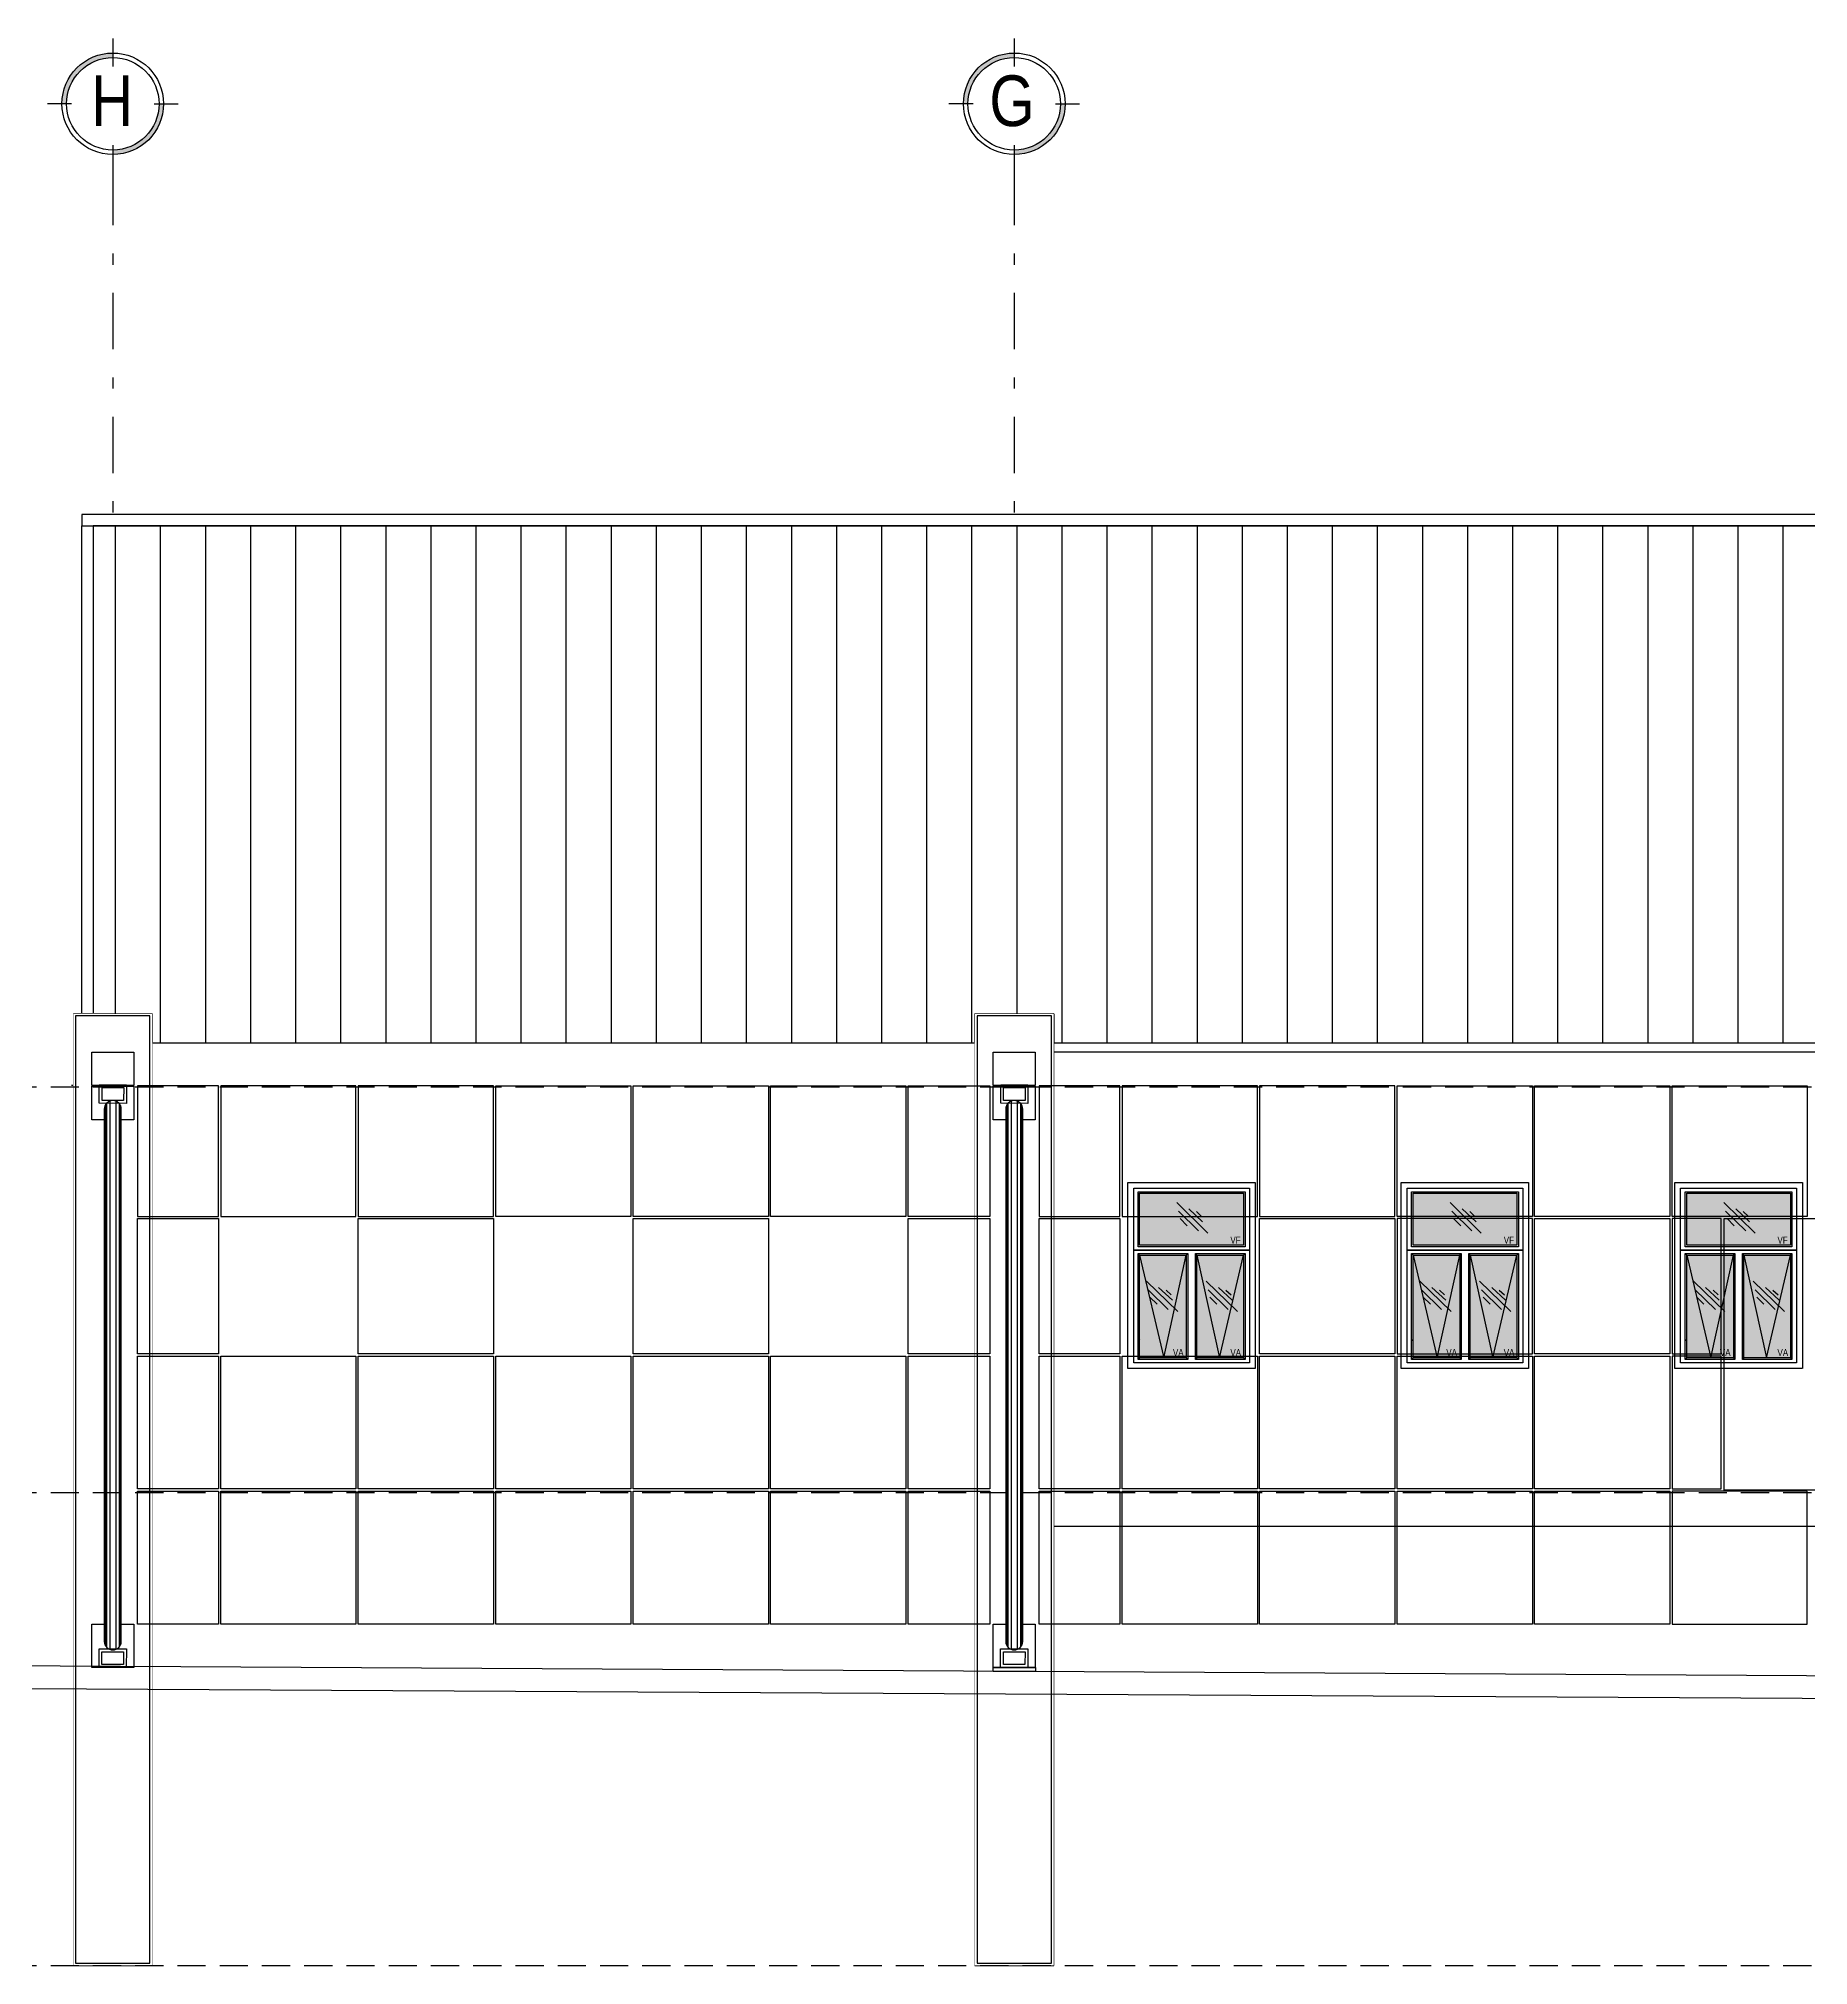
# Model space of a CAD drawing. Extents: x -133 to 84, y -2 to 88.
# Drawn here: x -109.75 to -94.04, y 0 to 17.11 of the extents above; entities that cross this region are included whole.
import ezdxf

# ---------------------------------------------------------------- set-up
doc = ezdxf.new("R2010")
doc.units = 0
doc.header["$MEASUREMENT"] = 0
doc.set_wipeout_variables(frame=1)
for name, pattern in [('RHCG02-4502(DOS ARA)AR-FA-002-08$0$CENTER', [2, 1.25, -0.25, 0.25, -0.25]), ('RHCG02-4502(DOS ARA)AR-FA-002-08$0$DASHDOT', [1, 0.5, -0.25, 0, -0.25]), ('RHCG02-4502(DOS ARA)AR-FA-002-08$0$HIDDEN', [0.375, 0.25, -0.125])]:
    doc.linetypes.add(name, pattern=pattern)
for name, color, linetype in [('arq-paredes', 4, 'Continuous'), ('arq-text-detalle de fachada', 1, 'Continuous'), ('arq-ventanas', 1, 'Continuous'), ('Cotas', 1, 'Continuous'), ('DISEÑO', 2, 'Continuous'), ('luminarias', 3, 'Continuous'), ('RHCG02-4502(DOS ARA)AR-FA-002-08$0$06', 6, 'Continuous'), ('RHCG02-4502(DOS ARA)AR-FA-002-08$0$arq-columnas wp', 1, 'Continuous'), ('RHCG02-4502(DOS ARA)AR-FA-002-08$0$arq-ejes-circulo', 1, 'Continuous'), ('RHCG02-4502(DOS ARA)AR-FA-002-08$0$arq-ejes-principales', 1, 'RHCG02-4502(DOS ARA)AR-FA-002-08$0$DASHDOT'), ('RHCG02-4502(DOS ARA)AR-FA-002-08$0$arq-fachada', 252, 'Continuous'), ('RHCG02-4502(DOS ARA)AR-FA-002-08$0$arq-niveles', 1, 'Continuous'), ('RHCG02-4502(DOS ARA)AR-FA-002-08$0$arq-text-ejes', 2, 'Continuous')]:
    doc.layers.add(name, color=color, linetype=linetype)
doc.styles.add('dape 2', font='ARIALN.TTF')
doc.styles.add('RHCG02-4502(DOS ARA)AR-FA-002-08$0$dape 2', font='ARIALN.TTF', dxfattribs={"height": 0.25})

# ---------------------------------------------------------------- blocks, each defined once
blk = doc.blocks.new('*U29')
at = {"linetype": 'Continuous'}
h = blk.add_hatch(color=251, dxfattribs=at)
h.paths.add_polyline_path([(0.1643, 0.326), (0.1803, 0.326, -0.414214), (0, 0.1457), (0, 0.1617, 0.414214)])
h.paths.add_polyline_path([(-0.1643, 0.326), (-0.1803, 0.326, -0.414214), (0, 0.5063), (0, 0.4903, 0.414214)])
for p, q in [((0, 0.5577), (0, 0.4724)), ((0, 0.5432), (0, 0.4579)), ((-0.1464, 0.326), (-0.2317, 0.326)), ((0.1464, 0.326), (0.2317, 0.326)), ((0, 0.1796), (0, 0.0943))]:
    blk.add_line(p, q, dxfattribs=at)
at = {"linetype": 'RHCG02-4502(DOS ARA)AR-FA-002-08$0$CENTER', "ltscale": 0.7}
blk.add_line((0, 0.1457), (0, 0.1457), dxfattribs=at)
at = {"linetype": 'Continuous'}
for radius in [0.1803, 0.1643]:
    blk.add_circle((0, 0.326), radius, dxfattribs=at)
blk = doc.blocks.new('RHCG02-4502(DOS ARA)AR-FA-002-08$0$bajante norte')
at = {"layer": 'RHCG02-4502(DOS ARA)AR-FA-002-08$0$arq-fachada', "color": 251}
for p, q in [((-0.068, 7.635), (-0.068, 2.846)), ((-0.056, 7.654), (-0.056, 2.827)), ((-0.027, 7.674), (-0.027, 2.807)), ((0.027, 7.674), (0.027, 2.807)), ((0.056, 7.654), (0.056, 2.827)), ((0.068, 7.635), (0.068, 2.846))]:
    blk.add_line(p, q, dxfattribs=at)
at = {"layer": 'RHCG02-4502(DOS ARA)AR-FA-002-08$0$arq-fachada', "color": 3}
blk.add_lwpolyline([(-0.187, 8.11), (0.187, 8.11), (0.187, 7.812), (-0.187, 7.812)], close=True, dxfattribs=at)
at = {"layer": 'RHCG02-4502(DOS ARA)AR-FA-002-08$0$arq-fachada', "color": 2}
for points in [[(-0.075, 7.508), (-0.187, 7.508), (-0.187, 7.806), (0.187, 7.806), (0.187, 7.508), (0.075, 7.508)], [(0.075, 3.031), (0.187, 3.031), (0.187, 2.646), (-0.187, 2.646), (-0.187, 3.031), (-0.075, 3.031)]]:
    blk.add_lwpolyline(points, dxfattribs=at)
blk.add_lwpolyline([(0.075, 7.604, 1), (-0.075, 7.604), (-0.075, 2.877, 1), (0.075, 2.877)], format="xyb", close=True, dxfattribs=at)

msp = doc.modelspace()

# ---------------------------------------------------------------- linework, layer by layer
at = {"layer": 'RHCG02-4502(DOS ARA)AR-FA-002-08$0$arq-ejes-principales'}
for p, q in [((-109.091, 15.95), (-109.091, 12.883)), ((-101.091, 15.95), (-101.091, 12.883))]:
    msp.add_line(p, q, dxfattribs=at)
at = {"layer": 'RHCG02-4502(DOS ARA)AR-FA-002-08$0$arq-fachada', "color": 1}
msp.add_line((-108.981, 7.812), (-109.457, 7.812), dxfattribs=at)
for points in [[(-92.816, 12.883), (-109.366, 12.883), (-109.366, 12.783), (-92.816, 12.783)], [(-109.366, 12.783), (-109.266, 12.783), (-109.266, 8.45), (-109.366, 8.45)]]:
    msp.add_lwpolyline(points, close=True, dxfattribs=at)

# ---------------------------------------------------------------- block references
at = {"layer": 'RHCG02-4502(DOS ARA)AR-FA-002-08$0$arq-ejes-circulo', "xscale": 2.5, "yscale": 2.5, "zscale": 2.5}
for p in [(-101.091, 15.714), (-109.091, 15.714)]:
    msp.add_blockref('*U29', p, dxfattribs=at)

# ---------------------------------------------------------------- texts
at = {"layer": 'RHCG02-4502(DOS ARA)AR-FA-002-08$0$arq-text-ejes', "char_height": 0.45, "width": 0.35301, "attachment_point": 3, "style": 'RHCG02-4502(DOS ARA)AR-FA-002-08$0$dape 2'}
for s, insert in [('H', (-108.911, 16.781)), ('G', (-100.911, 16.781))]:
    msp.add_mtext(s, dxfattribs=dict(at, insert=insert))

# ---------------------------------------------------------------- wipeouts: each hides what was drawn before it
at = {"color": 4}
for points in [[(-108.891, 8.11), (-101.291, 8.11), (-101.291, 2.611), (-108.891, 2.653)], [(-100.891, 8.11), (-100.891, 2.609), (-93.291, 2.568), (-93.291, 4.219), (-94.791, 4.219), (-94.791, 6.631), (-93.291, 6.631), (-93.291, 8.11)]]:
    msp.add_wipeout(points, dxfattribs=at).dxf.layer = 'RHCG02-4502(DOS ARA)AR-FA-002-08$0$arq-fachada'

# ---------------------------------------------------------------- next in the draw order: hatches: boundary and pattern name
at = {"layer": 'arq-ventanas'}
for points in [[(-99.978, 6.857), (-99.056, 6.857), (-99.056, 6.394), (-99.978, 6.394)], [(-97.552, 6.857), (-96.63, 6.857), (-96.63, 6.394), (-97.552, 6.394)], [(-95.123, 6.857), (-94.202, 6.857), (-94.202, 6.394), (-95.123, 6.394)], [(-99.978, 6.307), (-99.564, 6.307), (-99.564, 5.394), (-99.978, 5.394)], [(-99.47, 6.307), (-99.056, 6.307), (-99.056, 5.394), (-99.47, 5.394)], [(-97.552, 6.307), (-97.138, 6.307), (-97.138, 5.394), (-97.552, 5.394)], [(-97.044, 6.307), (-96.63, 6.307), (-96.63, 5.394), (-97.044, 5.394)], [(-95.123, 6.307), (-94.709, 6.307), (-94.709, 5.394), (-95.123, 5.394)], [(-94.616, 6.307), (-94.202, 6.307), (-94.202, 5.394), (-94.616, 5.394)]]:
    msp.add_hatch(color=254, dxfattribs=at).paths.add_polyline_path(points)

# ---------------------------------------------------------------- next in the draw order: linework, layer by layer
at = {"layer": 'arq-paredes', "color": 1}
for points in [[(-100.031, 6.9), (-99.003, 6.9), (-99.003, 6.35), (-100.031, 6.35)], [(-97.605, 6.9), (-96.577, 6.9), (-96.577, 6.35), (-97.605, 6.35)], [(-95.177, 6.9), (-94.148, 6.9), (-94.148, 6.35), (-95.177, 6.35)], [(-100.031, 6.35), (-99.003, 6.35), (-99.003, 5.35), (-100.031, 5.35)], [(-97.605, 6.35), (-96.577, 6.35), (-96.577, 5.35), (-97.605, 5.35)], [(-95.177, 6.35), (-94.148, 6.35), (-94.148, 5.35), (-95.177, 5.35)]]:
    msp.add_lwpolyline(points, close=True, dxfattribs=at)
at = {"layer": 'arq-ventanas'}
for p, q in [((-99.372, 6.503), (-99.649, 6.773)), ((-99.455, 6.522), (-99.634, 6.697)), ((-99.541, 6.718), (-99.419, 6.603)), ((-99.475, 6.694), (-99.429, 6.651)), ((-96.946, 6.503), (-97.223, 6.773)), ((-97.029, 6.522), (-97.208, 6.697)), ((-97.115, 6.718), (-96.993, 6.603)), ((-97.049, 6.694), (-97.003, 6.651)), ((-94.517, 6.503), (-94.795, 6.773)), ((-94.6, 6.522), (-94.779, 6.697)), ((-94.687, 6.718), (-94.565, 6.603)), ((-94.621, 6.694), (-94.575, 6.651)), ((-99.555, 6.568), (-99.618, 6.631)), ((-97.129, 6.568), (-97.192, 6.631)), ((-94.701, 6.568), (-94.764, 6.631)), ((-99.64, 5.805), (-99.918, 6.075)), ((-99.724, 5.824), (-99.902, 5.999)), ((-99.81, 6.02), (-99.688, 5.906)), ((-99.744, 5.997), (-99.698, 5.953)), ((-99.109, 5.805), (-99.387, 6.075)), ((-99.192, 5.824), (-99.371, 5.999)), ((-99.279, 6.02), (-99.157, 5.906)), ((-99.213, 5.997), (-99.167, 5.953)), ((-97.215, 5.805), (-97.492, 6.075)), ((-97.298, 5.824), (-97.476, 5.999)), ((-97.384, 6.02), (-97.262, 5.906)), ((-97.318, 5.997), (-97.272, 5.953)), ((-96.683, 5.805), (-96.961, 6.075)), ((-96.766, 5.824), (-96.945, 5.999)), ((-96.853, 6.02), (-96.731, 5.906)), ((-96.787, 5.997), (-96.741, 5.953)), ((-94.786, 5.805), (-95.064, 6.075)), ((-94.869, 5.824), (-95.048, 5.999)), ((-94.956, 6.02), (-94.834, 5.906)), ((-94.889, 5.997), (-94.844, 5.953)), ((-94.255, 5.805), (-94.532, 6.075)), ((-94.338, 5.824), (-94.517, 5.999)), ((-94.425, 6.02), (-94.303, 5.906)), ((-94.358, 5.997), (-94.312, 5.953)), ((-99.824, 5.871), (-99.887, 5.933)), ((-99.293, 5.871), (-99.356, 5.933)), ((-97.398, 5.871), (-97.461, 5.933)), ((-96.867, 5.871), (-96.93, 5.933)), ((-94.97, 5.871), (-95.032, 5.933)), ((-94.439, 5.871), (-94.501, 5.933))]:
    msp.add_line(p, q, dxfattribs=at)
at = {"layer": 'Cotas'}
for p, q in [((-99.053, 5.299), (-99.053, 5.299)), ((-96.627, 5.299), (-96.627, 5.299)), ((-94.199, 5.299), (-94.199, 5.299))]:
    msp.add_line(p, q, dxfattribs=at)
at = {"layer": 'Cotas', "color": 2}
for points in [[(-98.953, 5.299), (-100.082, 5.299), (-100.082, 6.951), (-98.952, 6.951), (-98.952, 5.299)], [(-96.527, 5.299), (-97.656, 5.299), (-97.656, 6.951), (-96.526, 6.951), (-96.526, 5.299)], [(-94.098, 5.299), (-95.228, 5.299), (-95.228, 6.951), (-94.097, 6.951), (-94.097, 5.299)]]:
    msp.add_lwpolyline(points, dxfattribs=at)
at = {"layer": 'DISEÑO', "color": 250}
for p, q in [((-99.978, 6.307), (-99.991, 6.32)), ((-99.978, 6.307), (-99.763, 5.394)), ((-99.763, 5.394), (-99.564, 6.307)), ((-99.564, 6.307), (-99.55, 6.32)), ((-99.47, 6.307), (-99.483, 6.32)), ((-99.47, 6.307), (-99.27, 5.394)), ((-99.27, 5.394), (-99.056, 6.307)), ((-99.056, 6.307), (-99.043, 6.32)), ((-97.552, 6.307), (-97.565, 6.32)), ((-97.552, 6.307), (-97.337, 5.394)), ((-97.337, 5.394), (-97.138, 6.307)), ((-97.138, 6.307), (-97.124, 6.32)), ((-97.044, 6.307), (-97.058, 6.32)), ((-97.044, 6.307), (-96.844, 5.394)), ((-96.844, 5.394), (-96.63, 6.307)), ((-96.63, 6.307), (-96.617, 6.32)), ((-95.123, 6.307), (-95.136, 6.32)), ((-95.123, 6.307), (-94.909, 5.394)), ((-94.909, 5.394), (-94.709, 6.307)), ((-94.709, 6.307), (-94.696, 6.32)), ((-94.616, 6.307), (-94.629, 6.32)), ((-94.616, 6.307), (-94.416, 5.394)), ((-94.416, 5.394), (-94.202, 6.307)), ((-94.202, 6.307), (-94.189, 6.32)), ((-99.978, 5.561), (-99.991, 5.547)), ((-97.552, 5.561), (-97.565, 5.547)), ((-95.123, 5.561), (-95.136, 5.547)), ((-99.978, 5.394), (-99.991, 5.381)), ((-99.564, 5.394), (-99.55, 5.381)), ((-99.47, 5.394), (-99.483, 5.381)), ((-99.056, 5.394), (-99.043, 5.381)), ((-97.552, 5.394), (-97.565, 5.381)), ((-97.138, 5.394), (-97.124, 5.381)), ((-97.044, 5.394), (-97.058, 5.381)), ((-96.63, 5.394), (-96.617, 5.381)), ((-95.123, 5.394), (-95.136, 5.381)), ((-94.709, 5.394), (-94.696, 5.381)), ((-94.616, 5.394), (-94.629, 5.381)), ((-94.202, 5.394), (-94.189, 5.381))]:
    msp.add_line(p, q, dxfattribs=at)
for points in [[(-99.991, 6.87), (-99.043, 6.87), (-99.043, 6.381), (-99.991, 6.381)], [(-97.565, 6.87), (-96.617, 6.87), (-96.617, 6.381), (-97.565, 6.381)], [(-95.136, 6.87), (-94.189, 6.87), (-94.189, 6.381), (-95.136, 6.381)], [(-99.991, 6.32), (-99.55, 6.32), (-99.55, 5.381), (-99.991, 5.381)], [(-99.483, 6.32), (-99.043, 6.32), (-99.043, 5.381), (-99.483, 5.381)], [(-97.565, 6.32), (-97.124, 6.32), (-97.124, 5.381), (-97.565, 5.381)], [(-97.058, 6.32), (-96.617, 6.32), (-96.617, 5.381), (-97.058, 5.381)], [(-95.136, 6.32), (-94.696, 6.32), (-94.696, 5.381), (-95.136, 5.381)], [(-94.629, 6.32), (-94.189, 6.32), (-94.189, 5.381), (-94.629, 5.381)]]:
    msp.add_lwpolyline(points, close=True, dxfattribs=at)
at = {"layer": 'DISEÑO', "color": 1}
for points in [[(-99.978, 6.857), (-99.056, 6.857), (-99.056, 6.394), (-99.978, 6.394)], [(-97.552, 6.857), (-96.63, 6.857), (-96.63, 6.394), (-97.552, 6.394)], [(-95.123, 6.857), (-94.202, 6.857), (-94.202, 6.394), (-95.123, 6.394)], [(-99.978, 6.307), (-99.564, 6.307), (-99.564, 5.394), (-99.978, 5.394)], [(-99.47, 6.307), (-99.056, 6.307), (-99.056, 5.394), (-99.47, 5.394)], [(-97.552, 6.307), (-97.138, 6.307), (-97.138, 5.394), (-97.552, 5.394)], [(-97.044, 6.307), (-96.63, 6.307), (-96.63, 5.394), (-97.044, 5.394)], [(-95.123, 6.307), (-94.709, 6.307), (-94.709, 5.394), (-95.123, 5.394)], [(-94.616, 6.307), (-94.202, 6.307), (-94.202, 5.394), (-94.616, 5.394)]]:
    msp.add_lwpolyline(points, close=True, dxfattribs=at)
at = {"layer": 'RHCG02-4502(DOS ARA)AR-FA-002-08$0$arq-columnas wp', "color": 1}
for points in [[(-109.441, 0), (-108.741, 0), (-108.741, 8.45), (-108.941, 8.45), (-108.941, 8.45), (-109.241, 8.45), (-109.241, 8.45), (-109.441, 8.45)], [(-101.441, 0), (-100.741, 0), (-100.741, 8.45), (-100.941, 8.45), (-100.941, 8.45), (-101.241, 8.45), (-101.241, 8.45), (-101.441, 8.45)]]:
    msp.add_lwpolyline(points, close=True, dxfattribs=at)
at = {"layer": 'RHCG02-4502(DOS ARA)AR-FA-002-08$0$arq-fachada', "color": 2}
msp.add_lwpolyline([(-92.916, 12.783), (-109.266, 12.783), (-109.266, 8.45), (-109.241, 8.45), (-108.941, 8.45), (-108.741, 8.45), (-108.741, 8.193), (-101.441, 8.193), (-101.441, 8.45), (-101.241, 8.45), (-100.941, 8.45), (-100.741, 8.45), (-100.741, 8.193), (-93.441, 8.193), (-93.441, 8.45), (-93.241, 8.45), (-92.941, 8.45), (-92.916, 8.45)], close=True, dxfattribs=at)
at = {"layer": 'RHCG02-4502(DOS ARA)AR-FA-002-08$0$arq-fachada', "color": 4}
msp.add_lwpolyline([(-100.891, 8.11), (-100.895, 3.9), (-93.291, 3.9), (-93.291, 4.219), (-94.791, 4.219), (-94.791, 6.631), (-93.291, 6.631), (-93.291, 8.11)], close=True, dxfattribs=at)
at = {"layer": 'RHCG02-4502(DOS ARA)AR-FA-002-08$0$arq-fachada', "color": 251}
for points in [[(-106.933, 7.811), (-108.133, 7.811), (-108.133, 6.651), (-106.933, 6.651)], [(-105.713, 7.811), (-106.913, 7.811), (-106.913, 6.651), (-105.713, 6.651)], [(-105.693, 7.811), (-104.493, 7.811), (-104.493, 6.651), (-105.693, 6.651)], [(-104.473, 7.811), (-103.273, 7.811), (-103.273, 6.651), (-104.473, 6.651)], [(-103.253, 7.811), (-102.053, 7.811), (-102.053, 6.651), (-103.253, 6.651)], [(-98.933, 7.811), (-100.133, 7.811), (-100.133, 6.651), (-98.933, 6.651)], [(-97.713, 7.811), (-98.913, 7.811), (-98.913, 6.651), (-97.713, 6.651)], [(-97.693, 7.811), (-96.493, 7.811), (-96.493, 6.651), (-97.693, 6.651)], [(-96.473, 7.811), (-95.273, 7.811), (-95.273, 6.651), (-96.473, 6.651)], [(-95.253, 7.811), (-94.053, 7.811), (-94.053, 6.651), (-95.253, 6.651)], [(-106.913, 6.631), (-105.713, 6.631), (-105.713, 5.431), (-106.913, 5.431)], [(-104.473, 6.631), (-103.273, 6.631), (-103.273, 5.431), (-104.473, 5.431)], [(-98.913, 6.631), (-97.713, 6.631), (-97.713, 5.431), (-98.913, 5.431)], [(-96.493, 6.631), (-97.693, 6.631), (-97.693, 5.431), (-96.493, 5.431)], [(-96.473, 6.631), (-95.273, 6.631), (-95.273, 5.431), (-96.473, 5.431)], [(-94.816, 6.631), (-95.253, 6.631), (-95.253, 5.431), (-94.816, 5.431)], [(-108.133, 5.411), (-106.933, 5.411), (-106.933, 4.231), (-108.133, 4.231)], [(-106.913, 5.411), (-105.713, 5.411), (-105.713, 4.231), (-106.913, 4.231)], [(-105.693, 5.411), (-104.493, 5.411), (-104.493, 4.231), (-105.693, 4.231)], [(-104.473, 5.411), (-103.273, 5.411), (-103.273, 4.231), (-104.473, 4.231)], [(-103.253, 5.411), (-102.053, 5.411), (-102.053, 4.231), (-103.253, 4.231)], [(-100.133, 5.411), (-98.933, 5.411), (-98.933, 4.231), (-100.133, 4.231)], [(-98.913, 5.411), (-97.713, 5.411), (-97.713, 4.231), (-98.913, 4.231)], [(-97.693, 5.411), (-96.493, 5.411), (-96.493, 4.231), (-97.693, 4.231)], [(-96.473, 5.411), (-95.273, 5.411), (-95.273, 4.231), (-96.473, 4.231)], [(-94.816, 5.411), (-95.253, 5.411), (-95.253, 4.231), (-94.816, 4.231)], [(-108.133, 4.211), (-106.933, 4.211), (-106.933, 3.031), (-108.133, 3.031)], [(-106.913, 4.211), (-105.713, 4.211), (-105.713, 3.031), (-106.913, 3.031)], [(-105.693, 4.211), (-104.493, 4.211), (-104.493, 3.031), (-105.693, 3.031)], [(-104.473, 4.211), (-103.273, 4.211), (-103.273, 3.031), (-104.473, 3.031)], [(-103.253, 4.211), (-102.053, 4.211), (-102.053, 3.031), (-103.253, 3.031)], [(-100.133, 4.211), (-98.933, 4.211), (-98.933, 3.031), (-100.133, 3.031)], [(-98.913, 4.211), (-97.713, 4.211), (-97.713, 3.031), (-98.913, 3.031)], [(-97.693, 4.211), (-96.493, 4.211), (-96.493, 3.031), (-97.693, 3.031)], [(-96.473, 4.211), (-95.273, 4.211), (-95.273, 3.031), (-96.473, 3.031)], [(-94.053, 4.211), (-95.253, 4.211), (-95.253, 3.031), (-94.053, 3.031)]]:
    msp.add_lwpolyline(points, close=True, dxfattribs=at)

# ---------------------------------------------------------------- next in the draw order: texts
at = {"layer": 'arq-text-detalle de fachada', "char_height": 0.0623, "width": 0.00136, "attachment_point": 1, "style": 'dape 2'}
for s, insert in [('VF', (-99.173, 6.472)), ('VF', (-96.747, 6.472)), ('VF', (-94.318, 6.472)), ('VA', (-99.683, 5.473)), ('VA', (-99.173, 5.472)), ('VA', (-97.257, 5.473)), ('VA', (-96.747, 5.472)), ('VA', (-94.829, 5.473)), ('VA', (-94.318, 5.472))]:
    msp.add_mtext(s, dxfattribs=dict(at, insert=insert))

# ---------------------------------------------------------------- next in the draw order: wipeouts: each hides what was drawn before it
at = {"color": 1}
for points in [[(-109.441, 0), (-108.741, 0), (-108.741, 8.45), (-108.941, 8.45), (-108.941, 8.45), (-109.241, 8.45), (-109.241, 8.45), (-109.441, 8.45)], [(-101.441, 0), (-100.741, 0), (-100.741, 8.45), (-100.941, 8.45), (-100.941, 8.45), (-101.241, 8.45), (-101.241, 8.45), (-101.441, 8.45)]]:
    msp.add_wipeout(points, dxfattribs=at).dxf.layer = 'RHCG02-4502(DOS ARA)AR-FA-002-08$0$arq-columnas wp'

# ---------------------------------------------------------------- next in the draw order: hatches: boundary and pattern name
at = {"layer": 'RHCG02-4502(DOS ARA)AR-FA-002-08$0$arq-fachada'}
h = msp.add_hatch(dxfattribs=at)
h.set_pattern_fill('_USER', color=1, scale=0.4, angle=90, style=0, pattern_type=0)
h.set_pattern_definition([(90, (-2499.06638, 935.8342), (-0.4, 2e-17), [])])
h.paths.add_polyline_path([(-92.916, 12.783), (-109.266, 12.783), (-109.266, 8.45), (-109.241, 8.45), (-108.941, 8.45), (-108.741, 8.45), (-108.741, 8.193), (-101.441, 8.193), (-101.441, 8.45), (-101.241, 8.45), (-100.941, 8.45), (-100.741, 8.45), (-100.741, 8.193), (-93.441, 8.193), (-93.441, 8.45), (-93.241, 8.45), (-92.941, 8.45), (-92.916, 8.45)])

# ---------------------------------------------------------------- next in the draw order: linework, layer by layer
at = {"layer": 'luminarias', "color": 6}
for points in [[(-109.211, 7.82), (-108.969, 7.819), (-108.97, 7.654), (-109.211, 7.655)], [(-109.186, 7.794), (-108.994, 7.794), (-108.995, 7.679), (-109.186, 7.679)], [(-101.211, 7.82), (-100.969, 7.819), (-100.97, 7.654), (-101.211, 7.655)], [(-101.186, 7.794), (-100.994, 7.794), (-100.995, 7.679), (-101.186, 7.679)], [(-109.212, 2.811), (-108.97, 2.81), (-108.971, 2.646), (-109.212, 2.646)], [(-109.187, 2.786), (-108.995, 2.786), (-108.996, 2.671), (-109.187, 2.671)], [(-101.212, 2.811), (-100.97, 2.81), (-100.971, 2.646), (-101.212, 2.646)], [(-101.187, 2.786), (-100.995, 2.786), (-100.996, 2.671), (-101.187, 2.671)]]:
    msp.add_lwpolyline(points, close=True, dxfattribs=at)
at = {"layer": 'RHCG02-4502(DOS ARA)AR-FA-002-08$0$06'}
for points in [[(-49.555, 0.659), (-49.921, 0.73), (-55.921, 1.24), (-67.321, 1.62), (-82.921, 2.29), (-91.921, 2.56), (-122.921, 2.73), (-122.921, 2.53)], [(-122.921, 2.53), (-91.924, 2.36), (-82.928, 2.09), (-67.328, 1.42), (-55.932, 1.04), (-49.948, 0.532), (-49.555, 0.455)]]:
    msp.add_lwpolyline(points, dxfattribs=at)
at = {"layer": 'RHCG02-4502(DOS ARA)AR-FA-002-08$0$arq-columnas wp', "color": 6}
for points in [[(-108.761, 8.43), (-109.421, 8.43), (-109.421, 0.02), (-108.761, 0.02)], [(-100.761, 8.43), (-101.421, 8.43), (-101.421, 0.02), (-100.761, 0.02)]]:
    msp.add_lwpolyline(points, close=True, dxfattribs=at)
at = {"layer": 'RHCG02-4502(DOS ARA)AR-FA-002-08$0$arq-fachada', "color": 251}
for points in [[(-108.153, 7.811), (-108.871, 7.811), (-108.871, 6.651), (-108.153, 6.651)], [(-102.033, 7.811), (-101.308, 7.811), (-101.308, 6.651), (-102.033, 6.651)], [(-100.153, 7.811), (-100.871, 7.811), (-100.871, 6.651), (-100.153, 6.651)], [(-108.871, 6.631), (-108.153, 6.631), (-108.153, 5.431), (-108.871, 5.431)], [(-102.033, 6.631), (-101.308, 6.631), (-101.308, 5.431), (-102.033, 5.431)], [(-100.871, 6.631), (-100.153, 6.631), (-100.153, 5.431), (-100.871, 5.431)], [(-108.871, 5.411), (-108.153, 5.411), (-108.153, 4.231), (-108.871, 4.231)], [(-102.033, 5.411), (-101.308, 5.411), (-101.308, 4.231), (-102.033, 4.231)], [(-100.871, 5.411), (-100.153, 5.411), (-100.153, 4.231), (-100.871, 4.231)], [(-108.871, 4.211), (-108.153, 4.211), (-108.153, 3.031), (-108.871, 3.031)], [(-102.033, 4.211), (-101.308, 4.211), (-101.308, 3.031), (-102.033, 3.031)], [(-100.871, 4.211), (-100.153, 4.211), (-100.153, 3.031), (-100.871, 3.031)]]:
    msp.add_lwpolyline(points, close=True, dxfattribs=at)
at = {"layer": 'RHCG02-4502(DOS ARA)AR-FA-002-08$0$arq-fachada', "color": 3}
msp.add_lwpolyline([(-101.278, 2.644), (-100.903, 2.644), (-100.903, 2.609), (-101.278, 2.611)], close=True, dxfattribs=at)
at = {"layer": 'RHCG02-4502(DOS ARA)AR-FA-002-08$0$arq-niveles', "color": 1, "linetype": 'RHCG02-4502(DOS ARA)AR-FA-002-08$0$HIDDEN'}
for p, q in [((-114.517, 7.8), (-49.828, 7.8)), ((-114.517, 4.2), (-49.828, 4.2)), ((-114.517, 0), (-49.632, 0))]:
    msp.add_line(p, q, dxfattribs=at)

# ---------------------------------------------------------------- next in the draw order: block references
at = {"layer": 'RHCG02-4502(DOS ARA)AR-FA-002-08$0$arq-fachada', "color": 2}
for p in [(-109.091, 0), (-101.091, 0)]:
    msp.add_blockref('RHCG02-4502(DOS ARA)AR-FA-002-08$0$bajante norte', p, dxfattribs=at)

doc.saveas('drawing.dxf')
